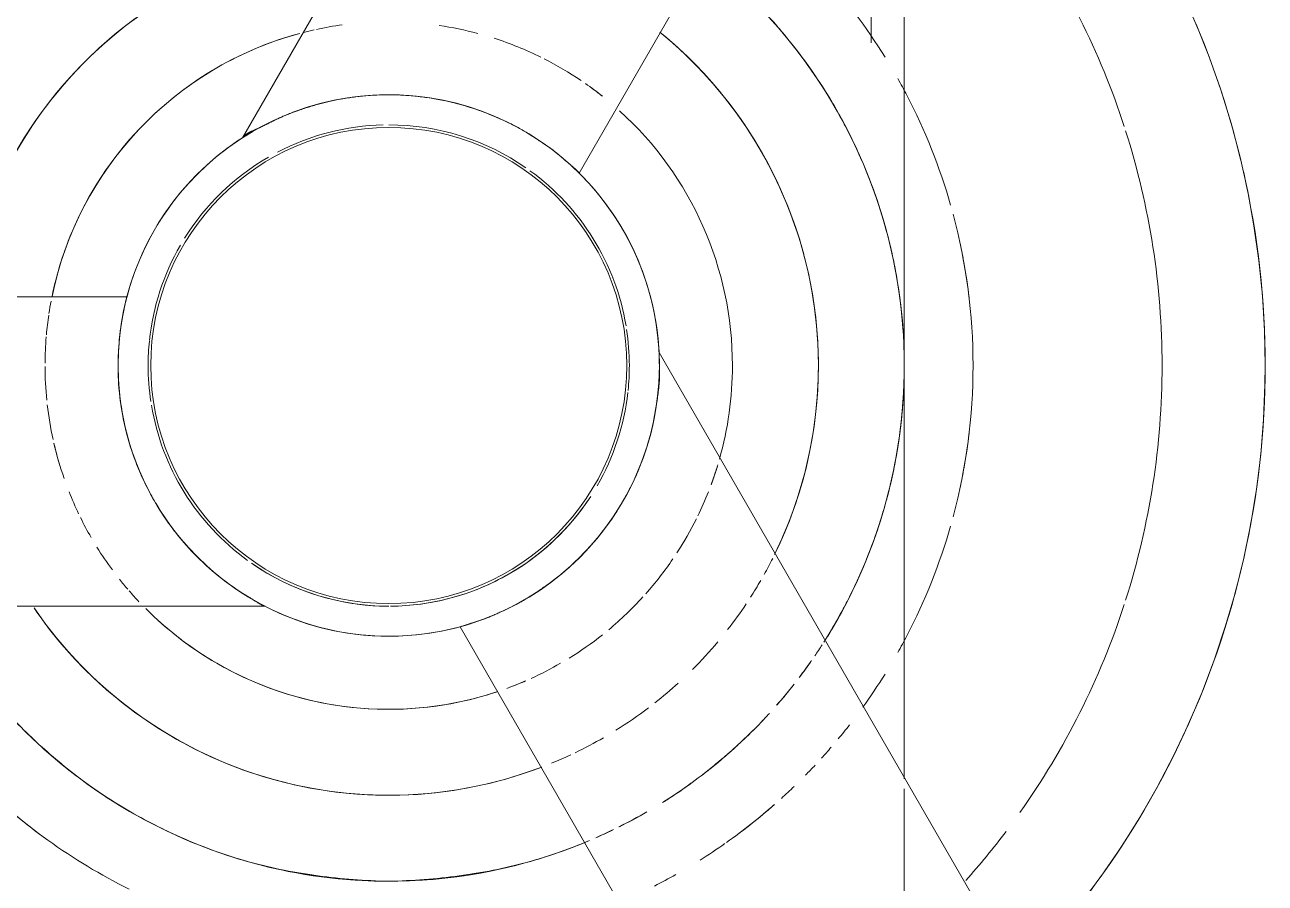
# Model space of a CAD drawing. Header units: metres. Extents: x -0.9 to 62, y -37.3 to 60.
# Drawn here: x 25.22985 to 25.26593, y 0.48494 to 0.50991 of the extents above; entities that cross this region are included whole.
import ezdxf

# ---------------------------------------------------------------- set-up
doc = ezdxf.new("R2010")
doc.units = ezdxf.units.M
doc.layers.add('P-PIPE', color=7, linetype='Continuous', lineweight=5)
doc.layers.add('P-SANR-FIXT', color=7, linetype='Continuous', lineweight=5)

# ---------------------------------------------------------------- blocks, each defined once
blk = doc.blocks.new('Joelho 90 com Bucha de Latao - Agua Fria_Soldavel - MEP - Tigre - Standard-V12-DD')
at = {"layer": 'P-PIPE', "color": 254, "true_color": 0xdfdfdf}
blk.add_line((43.59749167516961, 0.5093893625208457), (43.59749167516961, 0.5142999999999974), dxfattribs=at)
for centre, radius, start, end in [((43.58345167516961, 0.5000000000000007), 0.0125000000000038, 94.1251638704331, 170.7271120676197), ((43.58345167516961, 0.500000000000012), 0.0169999999999998, 31.85947669171243, 42.20760599230702), ((43.58345167516961, 0.5000000000000007), 0.01249999999999966, 333.915076950506, 50.87077809414678), ((43.58345167516961, 0.500000000000012), 0.01699999999999722, 27.5484281773855, 29.40568767861487), ((43.58345167516961, 0.5000000000000007), 0.01249999999999574, 214.345584412255, 269.9999999999991), ((43.58345167516961, 0.500000000000012), 0.01700000000000668, 330.5943123213703, 332.4515718225821), ((43.58345167516961, 0.500000000000012), 0.0169999999999986, 324.2267463411248, 328.14052330824), ((43.58345167516961, 0.5000000000000007), 0.01249999999999941, 269.9999999999996, 290.8707780943554), ((43.58345167516961, 0.500000000000012), 0.01699999999999841, 225.000000000008, 243.6179463180677), ((43.58345167516961, 0.500000000000012), 0.01699999999999671, 227.9732319404442, 233.3527337384411)]:
    blk.add_arc(centre, radius, start, end, dxfattribs=at)
at = {"layer": 'P-PIPE', "color": 7, "true_color": 0xf3f3f3}
for centre, radius, start, end in [((43.58345167516961, 0.5000000000000007), 0.01250000000000095, 105.000000000063, 170.7271120676212), ((43.58345167516961, 0.5000000000000007), 0.01249999999999911, 15.00000000003647, 50.87077809414497), ((43.58345167516961, 0.5000000000000007), 0.01250000000000508, 333.915076950499, 344.9999999999712), ((43.58345167516961, 0.5000000000000007), 0.01250000000000118, 330.9145501897742, 333.3383266434557), ((43.58345167516961, 0.5000000000000007), 0.01250000000000652, 327.37499999997, 329.9999999999612), ((43.58345167516961, 0.5000000000000007), 0.012500000000002, 322.0777517246339, 326.3224632539951), ((43.58345167516961, 0.5000000000000007), 0.01250000000000377, 214.3455844122735, 224.9999999999294), ((43.58345167516961, 0.5000000000000007), 0.01250000000000127, 314.9999999999926, 319.9787924786084), ((43.58345167516961, 0.5000000000000007), 0.01249999999999809, 224.9999999999994, 269.9999999999996), ((43.58345167516961, 0.5000000000000007), 0.01249999999999805, 308.2888236493862, 312.3749999999821), ((43.58345167516961, 0.5000000000000007), 0.01249999999999665, 301.9256212864553, 307.2075802552649), ((43.58345167516961, 0.500000000000012), 0.01699999999999838, 320.2856042442835, 322.0505662046048), ((43.58345167516961, 0.5000000000000007), 0.01249999999999586, 295.730822213567, 299.9999999999362), ((43.58345167516961, 0.5000000000000007), 0.01250000000000033, 292.2638465519118, 295.0651753645627), ((43.58345167516961, 0.500000000000012), 0.01700000000000707, 317.7923940076849, 319.2198816372596), ((43.58345167516961, 0.500000000000012), 0.01699999999999893, 315.5064168480659, 316.874110104969), ((43.58345167516961, 0.500000000000012), 0.01700000000000633, 312.2171575814325, 313.9444806830045), ((43.58345167516961, 0.500000000000012), 0.01700000000000298, 305.3039061440208, 311.2955159639539), ((43.58345167516961, 0.500000000000012), 0.01699999999999375, 310.0000000000002, 311.3180839160797), ((43.58345167516961, 0.500000000000012), 0.01699999999999278, 306.6597868291903, 309.6391696928297), ((43.58345167516961, 0.500000000000012), 0.01700000000000246, 302.19241134211, 305.1146474354032), ((43.58345167516961, 0.500000000000012), 0.01699999999999808, 297.0634203678813, 299.4357957069363)]:
    blk.add_arc(centre, radius, start, end, dxfattribs=at)
at = {"layer": 'P-PIPE', "color": 253, "true_color": 0xa6a6a6}
for radius, start, end in [(0.01700000000000381, 15.93777602938528, 27.54842817739462), (0.01699999999999971, 344.9999999999994, 14.99999999999911), (0.01699999999999908, 10.05259118266828, 12.02503591958762), (0.01699999999999733, 6.646740794407709, 10.00000000000003), (0.01700000000000167, 349.9999999999966, 353.3548212500475), (0.01700000000000168, 347.9801637232663, 349.963898731834), (0.0170000000000005, 332.4515718225906, 344.0622239705418)]:
    blk.add_arc((43.58345167516961, 0.500000000000012), radius, start, end, dxfattribs=at)
at = {"layer": 'P-PIPE', "color": 7, "true_color": 0xfafafa}
for radius, start, end in [(0.01250000000000106, 330.9145501897738, 333.3383266434715), (0.01250000000000183, 327.3749999999784, 329.9999999999699), (0.01250000000000205, 322.0777517246315, 326.3224632539937), (0.01249999999999809, 314.9999999999998, 319.978792478592), (0.01250000000000361, 308.2888236493738, 312.3749999999691), (0.01250000000000033, 301.9256212864477, 307.2075802552567)]:
    blk.add_arc((43.58345167516961, 0.5000000000000007), radius, start, end, dxfattribs=at)
blk = doc.blocks.new('UT_Ducha higiênica - UT_Ducha higiênica-3698909-DD')
at = {"layer": 'P-SANR-FIXT'}
for p, q in [((43.59263949734283, 0.5299137748155056), (43.57919289869939, 0.5066235827755937)), ((43.58899190880524, 0.5055959661428728), (43.60043372597693, 0.5254137748155769)), ((43.59845167516961, 0.4999999999999957), (43.59845167516961, 0.5219807621140415)), ((43.57583530951347, 0.5019999999999974), (43.55295167516959, 0.5019999999999974)), ((43.60476385299644, 0.4770862251849087), (43.59131725435256, 0.5003764172242402)), ((43.59845167516961, 0.4879737454057292), (43.59845167516961, 0.4999999999999957)), ((43.55295167516959, 0.4929999999999973), (43.57984487245688, 0.4929999999999973)), ((43.58552780719025, 0.4924040338572263), (43.59696962436247, 0.472586225184782))]:
    blk.add_line(p, q, dxfattribs=at)
at = {"layer": 'P-SANR-FIXT', "color": 253, "true_color": 0xa6a6a6}
blk.add_line((43.59845167516961, 0.4749999999999862), (43.59845167516961, 0.4876874167314103), dxfattribs=at)
at = {"layer": 'P-SANR-FIXT', "flags": 128}
for points in [[(43.60895167516959, 0.4999999999999957), (43.60893127788945, 0.5010197280217544), (43.60887011868031, 0.5020378246962085), (43.60876829538387, 0.5030526612858609), (43.60862597089567, 0.5040626142686574), (43.60844337290454, 0.505066067935267), (43.60822079352832, 0.5060614169738838), (43.60795858884651, 0.5070470690383765), (43.6076571783307, 0.5080214472957024), (43.60731704417338, 0.5089829929485055), (43.60693873051667, 0.5099301677288596)], [(43.60176399674747, 0.4822605083667749), (43.60225521491589, 0.4827756888959507), (43.60292896282257, 0.4835414075424789), (43.60357155122395, 0.4843334564259589), (43.60418195211565, 0.4851505684371394), (43.60475918898645, 0.4859914363711117), (43.6053023383805, 0.4868547150185565), (43.60581053137465, 0.4877390233177927), (43.6062829549685, 0.4886429465641843), (43.60671885338509, 0.4895650386733658), (43.60711752927993, 0.4905038244946618), (43.60747834485664, 0.4914578021710242), (43.60780072288728, 0.4924254455416755), (43.60808414763574, 0.4934052065836411), (43.60832816568291, 0.4943955178882588), (43.60853238665197, 0.4953947951686949), (43.6086964838329, 0.496401439794471), (43.60882019470525, 0.4974138413489236), (43.60890332135802, 0.4984303802055343), (43.60894573080627, 0.49944943011898), (43.60895167516959, 0.4999999999999957)]]:
    blk.add_lwpolyline(points, dxfattribs=at)
at = {"layer": 'P-SANR-FIXT', "color": 253, "true_color": 0xa6a6a6}
for centre, radius, start, end in [((43.58345167516961, 0.5), 0.02549999999998505, 13.59930785716648, 45.00000000000599), ((43.58345167516961, 0.5), 0.02249999999998624, 17.99999999999768, 35.31075224891016), ((43.58345167516961, 0.5), 0.02249999999998624, 17.99999999999768, 35.31075224891016), ((43.5834516751696, 0.5), 0.01250000000000142, 94.12516387040105, 170.7271120676163), ((43.5834516751696, 0.5), 0.01499999999999649, 31.69476383252665, 42.03438205565056), ((43.58345167516961, 0.5000000000000007), 0.01000000000000169, 105.0000000001437, 168.4088900845232), ((43.5834516751696, 0.5), 0.01250000000000007, 359.9999999999995, 50.87077809407854), ((43.58345167516968, 0.5), 0.007874580992599078, 4.460727940752582e-13, 180), ((43.58345167516968, 0.5), 0.007874580992599078, 4.460727940752582e-13, 180), ((43.58345167516961, 0.5000000000000007), 0.009999999999997986, 359.9999999999984, 47.79656684844738), ((43.58345167516968, 0.5), 0.006924652297968239, 6.532064177055697e-13, 180.0000000000002), ((43.5834516751696, 0.5), 0.01500000000000298, 17.50828776307751, 27.2610727622443), ((43.58345167516961, 0.5), 0.02249999999997943, 8.481479150572149e-13, 17.65732309081107), ((43.58345167516961, 0.5), 0.02249999999997943, 8.481479150572149e-13, 17.65732309081107), ((43.58345167516961, 0.5), 0.02549999999998474, 7.483658074035477e-13, 12.71230531453759), ((43.5834516751696, 0.5), 0.01500000000000217, 8.481479150574324e-13, 13.42124724481795), ((43.58345167516968, 0.5), 0.007874580992591973, 180, 0), ((43.58345167516968, 0.5), 0.007874580992591973, 180, 0), ((43.58345167516968, 0.5), 0.006924652297968237, 180.0000000000001, 0), ((43.58345167516961, 0.5000000000000007), 0.01000000000000843, 344.1792732908846, 359.9999999999955), ((43.5834516751696, 0.5), 0.01250000000000521, 333.9150769505692, 359.9999999999994), ((43.5834516751696, 0.5), 0.01499999999999346, 346.5787527551863, 0), ((43.58345167516961, 0.5), 0.02249999999998665, 342.3426769091838, 8.22968523828685e-14), ((43.58345167516961, 0.5), 0.02249999999998665, 342.3426769091838, 8.22968523828685e-14), ((43.58345167516961, 0.5), 0.02549999999998676, 347.2876946908339, 359.9999999999997), ((43.5834516751696, 0.5), 0.01499999999999862, 332.7389272377025, 342.4917122370402), ((43.58345167516961, 0.5), 0.02549999999998761, 320.5582083470962, 346.6353901010933), ((43.58345167516961, 0.5), 0.02249999999999001, 324.6892477510857, 341.9999999999999), ((43.58345167516961, 0.5), 0.02249999999999001, 324.6892477510857, 341.9999999999999), ((43.5834516751696, 0.5), 0.01250000000000563, 214.3455844122511, 290.8707780944153), ((43.58345167516961, 0.5000000000000007), 0.0100000000000035, 225.0000000000148, 288.491302849695), ((43.5834516751696, 0.5), 0.01499999999999531, 325.7210399317023, 327.2182693517536), ((43.5834516751696, 0.5), 0.01500000000000271, 322.8068220142616, 325.0951171072739), ((43.5834516751696, 0.5), 0.0150000000000037, 318.8013847790023, 321.8504674212857), ((43.5834516751696, 0.5), 0.01499999999999546, 316.124620890416, 317.5877891786557), ((43.5834516751696, 0.5), 0.01500000000000229, 307.282698875478, 314.9999999999908), ((43.5834516751696, 0.5), 0.01500000000000206, 302.0936002104494, 305.8898077391226), ((43.5834516751696, 0.5), 0.01500000000000181, 296.5698654959733, 299.6542506593306), ((43.5834516751696, 0.5), 0.01499999999999774, 293.6973930930544, 295.7108855186474), ((43.58345167516961, 0.5), 0.02249999999998257, 318.2595877374976, 322.966054438399), ((43.58345167516961, 0.5), 0.02249999999998257, 318.2595877374976, 322.966054438399)]:
    blk.add_arc(centre, radius, start, end, dxfattribs=at)
at = {"layer": 'P-SANR-FIXT'}
for centre, radius, start, end in [((43.5834516751696, 0.5), 0.01500000000000517, 87.92686781552744, 172.2725933896742), ((43.5834516751696, 0.5), 0.01499999999999346, 359.9999999999994, 52.45709492382531), ((43.58345167516968, 0.5), 0.007874580992599078, 4.460727940752582e-13, 180), ((43.58345167516968, 0.5), 0.007874580992591973, 180, 0), ((43.5834516751696, 0.5), 0.01499999999999591, 327.571311403651, 359.9999999999992), ((43.5834516751696, 0.5), 0.01499999999999936, 207.9268678150185, 292.4570949242028)]:
    blk.add_arc(centre, radius, start, end, dxfattribs=at)
at = {"layer": 'P-SANR-FIXT', "color": 254, "true_color": 0xdfdfdf}
for centre, radius, start, end in [((43.5834516751696, 0.5), 0.0125000000000038, 120.0000000000043, 170.7271120676147), ((43.58345167516961, 0.5000000000000007), 0.01000000000000199, 105.0000000001433, 119.9999999999726), ((43.58345167516961, 0.5000000000000007), 0.01000000000000117, 102.5488362471085, 104.3393358432665), ((43.58345167516961, 0.5000000000000007), 0.009999999999997768, 97.76802340825117, 102.1477611789309), ((43.58345167516961, 0.5000000000000007), 0.00999999999999752, 75.00000000010662, 81.56250000013554), ((43.5834516751696, 0.5), 0.01249999999999312, 5.08888749033768e-13, 50.87077809408222), ((43.58345167516961, 0.5000000000000007), 0.01000000000000348, 63.71449676144617, 72.14471713419707), ((43.58345167516961, 0.5000000000000007), 0.0100000000000026, 55.97797647299259, 63.14075880307472), ((43.58345167516961, 0.5000000000000007), 0.009999999999997851, 51.56250000011553, 55.10766666333609), ((43.58345167516968, 0.5), 0.007874580992599432, 90.77865401015663, 118.662831120995), ((43.58345167516968, 0.5), 0.007874580992594808, 60.77550495154678, 89.54407680501487), ((43.5834516751696, 0.5), 0.01499999999999268, 27.26107276222826, 31.69476383252013), ((43.58345167516961, 0.5000000000000007), 0.01000000000000576, 6.361109362931956e-13, 47.79656684843504), ((43.58345167516961, 0.5000000000000007), 0.009999999999997575, 135.0000000001061, 155.9466991410724), ((43.58345167516968, 0.5), 0.007874580992599078, 120.1427071985172, 180), ((43.58345167516958, 0.5000000000000092), 0.007000000000003156, 91.34515711346289, 117.5483316309039), ((43.58345167516958, 0.5000000000000092), 0.007000000000003156, 91.34515711346289, 117.5483316309039), ((43.58345167516958, 0.5000000000000092), 0.007000000000002888, 55.23102716007214, 89.99999999921623), ((43.58345167516958, 0.5000000000000092), 0.007000000000002888, 55.23102716007214, 89.99999999921623), ((43.58345167516968, 0.5), 0.007874580992589171, 8.078029001042428e-13, 59.13979484963841), ((43.58345167516958, 0.5000000000000092), 0.006999999999999286, 119.9999999999699, 148.0790607867401), ((43.58345167516958, 0.5000000000000092), 0.006999999999999286, 119.9999999999699, 148.0790607867401), ((43.58345167516958, 0.5000000000000092), 0.007000000000008364, 9.496322211350597, 54.05693338710554), ((43.58345167516958, 0.5000000000000092), 0.007000000000008364, 9.496322211350547, 54.05693338708299), ((43.5834516751696, 0.5), 0.01500000000000253, 13.42124724481826, 17.50828776307701), ((43.58345167516961, 0.5000000000000007), 0.01000000000000021, 156.5625000000825, 168.4088900845237), ((43.58345167516958, 0.5000000000000092), 0.007000000000001384, 149.9999999999745, 174.0569333766801), ((43.58345167516958, 0.5000000000000092), 0.007000000000001384, 149.9999999999745, 174.0569333766801), ((43.58345167516961, 0.5000000000000007), 0.01000000000000181, 169.2025657087095, 171.2912575496426), ((43.58345167516961, 0.5000000000000007), 0.01000000000000337, 171.5625000000511, 174.8659054470352), ((43.58345167516958, 0.5000000000000092), 0.007000000000005151, 9.087299089905209e-13, 8.637522792244663), ((43.58345167516958, 0.5000000000000092), 0.007000000000005151, 9.087299089905209e-13, 8.637522792244663), ((43.58345167516961, 0.5000000000000007), 0.01000000000000361, 175.2416114417454, 179.6301761423099), ((43.58345167516958, 0.5000000000000092), 0.006999999999997897, 174.1606086336827, 180), ((43.58345167516958, 0.5000000000000092), 0.006999999999997897, 174.1606086336827, 180), ((43.58345167516961, 0.5000000000000007), 0.01000000000000089, 180.1359100770798, 185.7860035821186), ((43.58345167516968, 0.5), 0.007874580992604484, 180, 209.3829096236784), ((43.58345167516958, 0.5000000000000092), 0.00699999999999834, 180, 188.6375226234775), ((43.58345167516958, 0.5000000000000092), 0.00699999999999834, 180, 188.6375226234775), ((43.58345167516968, 0.5), 0.007874580992591973, 330.8424480191708, 0), ((43.58345167516958, 0.5000000000000092), 0.006999999999997897, 354.056933391498, 0), ((43.58345167516958, 0.5000000000000092), 0.006999999999997897, 354.056933391498, 0), ((43.58345167516961, 0.5000000000000007), 0.00999999999999801, 344.1792732909034, 0), ((43.5834516751696, 0.5), 0.01250000000000284, 333.9150769505735, 2.2045219635894e-13), ((43.58345167516958, 0.5000000000000092), 0.007000000000003524, 330.0000000003225, 353.578391107141), ((43.58345167516958, 0.5000000000000092), 0.007000000000003524, 330.0000000003225, 353.578391107141), ((43.58345167516961, 0.5000000000000007), 0.009999999999994772, 186.5625000000112, 192.4117640572773), ((43.58345167516958, 0.5000000000000092), 0.00699999999999155, 189.4963222095354, 234.0569333807506), ((43.58345167516958, 0.5000000000000092), 0.00699999999999155, 189.4963222095354, 234.0569333807506), ((43.58345167516961, 0.5000000000000007), 0.009999999999999365, 193.0474852816858, 199.2041764538439), ((43.58345167516961, 0.5000000000000007), 0.01000000000000553, 339.7032784501903, 343.2031597390599), ((43.58345167516961, 0.5000000000000007), 0.01000000000000126, 201.5624999999658, 205.5546525334851), ((43.58345167516961, 0.5000000000000007), 0.01000000000000172, 334.0484734996328, 338.4375000000209), ((43.5834516751696, 0.5), 0.01500000000000217, 342.4917122370363, 346.5787527551788), ((43.58345167516968, 0.5), 0.007874580992600841, 210.5673776765763, 239.9999999999827), ((43.58345167516958, 0.5000000000000092), 0.006999999999995976, 270.4434335828864, 327.0725126790879), ((43.58345167516958, 0.5000000000000092), 0.006999999999995976, 300.0000000006886, 327.0725126790879), ((43.58345167516968, 0.5), 0.007874580992600147, 300.9677966993783, 328.9686529741326), ((43.58345167516961, 0.5000000000000007), 0.01000000000000125, 206.2254013819058, 209.9999999998862), ((43.58345167516961, 0.5000000000000007), 0.01000000000000089, 326.9923021432029, 333.518107189547), ((43.58345167516961, 0.5000000000000007), 0.009999999999997141, 211.9131426798687, 216.4815836154742), ((43.58345167516958, 0.5000000000000092), 0.006999999999997897, 235.2310273687465, 269.9999999999996), ((43.58345167516958, 0.5000000000000092), 0.006999999999993301, 235.2310273687291, 240.0000000000086), ((43.58345167516961, 0.5000000000000007), 0.01000000000000684, 318.3915301692139, 325.7600498609693), ((43.5834516751696, 0.5), 0.01249999999999761, 330.9145501898331, 333.338326643544), ((43.58345167516961, 0.5000000000000007), 0.009999999999998998, 218.4374999998308, 220.584524228736), ((43.58345167516958, 0.5000000000000092), 0.006999999999997897, 240.0000000007528, 269.9999999999996), ((43.58345167516958, 0.5000000000000092), 0.006999999999996853, 285.0000000000751, 300.0000000000286), ((43.5834516751696, 0.5), 0.012499999999998, 327.3750000000047, 329.999999999989), ((43.58345167516961, 0.5000000000000007), 0.00999999999999898, 220.9621276741079, 223.3944148815552), ((43.58345167516968, 0.5), 0.007874580992593735, 240.4019693268929, 299.9999999999494), ((43.58345167516958, 0.5000000000000092), 0.007000000000000348, 270.4434335828861, 285.0000000000679), ((43.58345167516961, 0.5000000000000007), 0.01000000000000163, 309.7980108102356, 317.7036152264651), ((43.5834516751696, 0.5), 0.01249999999999892, 322.0777517247024, 326.3224632540701), ((43.5834516751696, 0.5), 0.01499999999999361, 328.3052361674748, 332.7389272377102), ((43.5834516751696, 0.5), 0.01249999999999784, 214.3455844122715, 290.8707780944272), ((43.58345167516961, 0.5000000000000007), 0.009999999999996305, 301.6736529005121, 308.4374999999781), ((43.5834516751696, 0.5), 0.01249999999999809, 314.9999999999998, 319.9787924786795), ((43.5834516751696, 0.5), 0.01499999999999634, 325.7210399317007, 327.2182693517519), ((43.58345167516961, 0.5000000000000007), 0.00999999999999752, 240.0000000000159, 284.9999999998946), ((43.58345167516961, 0.5000000000000007), 0.01000000000000051, 294.4722572899335, 299.9999999998719), ((43.5834516751696, 0.5), 0.01499999999999118, 322.8068220142831, 325.0951171072948), ((43.58345167516961, 0.5000000000000007), 0.0100000000000047, 290.1135267403657, 293.4374999998615), ((43.58345167516961, 0.5000000000000007), 0.01000000000000413, 285.0000000000122, 288.4913028496941), ((43.5834516751696, 0.5), 0.01249999999999686, 308.288823649438, 312.3750000000013), ((43.5834516751696, 0.5), 0.01499999999999357, 318.8013847790218, 321.8504674213046), ((43.5834516751696, 0.5), 0.01250000000000785, 301.9256212865046, 307.2075802553187), ((43.5834516751696, 0.5), 0.01499999999999717, 226.3789540936277, 239.9348695129901), ((43.5834516751696, 0.5), 0.01249999999999713, 295.730822213578, 300.0000000000083), ((43.5834516751696, 0.5), 0.012499999999996, 292.2638465519902, 295.0651753646419), ((43.5834516751696, 0.5), 0.01500000000000496, 240.000000000007, 254.4979362410608), ((43.5834516751696, 0.5), 0.01500000000000131, 285.5020637590816, 292.4570949242003), ((43.5834516751696, 0.5), 0.0150000000000002, 255.0000000000208, 285.0000000000048)]:
    blk.add_arc(centre, radius, start, end, dxfattribs=at)
at = {"layer": 'P-SANR-FIXT', "color": 7, "true_color": 0xf3f3f3}
for centre, radius, start, end in [((43.58345167516961, 0.5000000000000007), 0.01000000000000019, 102.5488362471097, 104.3393358432678), ((43.58345167516961, 0.5000000000000007), 0.009999999999996036, 97.76802340825245, 102.1477611789329), ((43.58345167516961, 0.5000000000000007), 0.01000000000000128, 75.00000000011214, 81.56250000013874), ((43.58345167516961, 0.5000000000000007), 0.009999999999999738, 63.71449676143816, 72.14471713419098), ((43.58345167516961, 0.5000000000000007), 0.01000000000000188, 55.97797647298984, 63.14075880307354), ((43.58345167516961, 0.5000000000000007), 0.0100000000000035, 120.000000000105, 134.9999999999856), ((43.58345167516961, 0.5000000000000007), 0.01000000000000367, 51.56250000012955, 54.05330085893691), ((43.58345167516961, 0.5000000000000007), 0.009999999999995915, 169.2025657087069, 171.2912575496477), ((43.58345167516961, 0.5000000000000007), 0.009999999999994649, 171.5625000000527, 174.8659054470409), ((43.58345167516961, 0.5000000000000007), 0.009999999999998954, 175.2416114417489, 179.6301761423139), ((43.58345167516961, 0.5000000000000007), 0.009999999999999787, 180.1359100770823, 185.7860035821182), ((43.58345167516961, 0.5000000000000007), 0.009999999999997773, 186.5625000000068, 192.4117640572793), ((43.58345167516961, 0.5000000000000007), 0.009999999999989663, 193.0474852816711, 197.6813809569542), ((43.58345167516961, 0.5000000000000007), 0.01000000000000057, 339.7032784502023, 343.0588571617127), ((43.58345167516961, 0.5000000000000007), 0.009999999999995119, 201.5624999999516, 205.5546525334638), ((43.58345167516961, 0.5000000000000007), 0.009999999999998645, 334.0484734996598, 338.4375000000293), ((43.58345167516961, 0.5000000000000007), 0.01000000000000104, 206.2254013819031, 209.9999999998884), ((43.58345167516961, 0.5000000000000007), 0.01000000000000578, 326.9923021431919, 333.5181071895383), ((43.58345167516961, 0.5000000000000007), 0.009999999999991446, 211.9131426798523, 216.4815836154572), ((43.58345167516961, 0.5000000000000007), 0.009999999999999913, 318.3915301692348, 325.7600498609892), ((43.5834516751696, 0.5), 0.01250000000000115, 330.9145501898261, 333.3383266435375), ((43.58345167516961, 0.5000000000000007), 0.00999999999999842, 218.4374999998277, 220.5845242287331), ((43.5834516751696, 0.5), 0.01249999999999681, 327.3750000000072, 329.9999999999914), ((43.58345167516961, 0.5000000000000007), 0.00999999999999453, 220.9621276740941, 223.3944148815415), ((43.58345167516961, 0.5000000000000007), 0.0100000000000063, 309.798010810223, 317.7036152264528), ((43.5834516751696, 0.5), 0.01250000000000004, 322.0777517247001, 326.3224632540679), ((43.58345167516961, 0.5000000000000007), 0.009999999999997743, 224.9999999999973, 239.9999999998372), ((43.58345167516961, 0.5000000000000007), 0.01000000000000668, 301.6736529004861, 308.4374999999497), ((43.5834516751696, 0.5), 0.01249999999999757, 315.0000000000009, 319.9787924786808), ((43.58345167516961, 0.5000000000000007), 0.01000000000000104, 294.4722572899325, 299.9999999998711), ((43.58345167516961, 0.5000000000000007), 0.01000000000000104, 290.9466991410539, 293.4374999998694), ((43.5834516751696, 0.5), 0.01250000000000284, 308.2888236494248, 312.3750000000118), ((43.5834516751696, 0.5), 0.01250000000000524, 301.9256212865101, 307.2075802553247), ((43.5834516751696, 0.5), 0.01500000000000186, 316.1246208904039, 317.5877891786435), ((43.5834516751696, 0.5), 0.01249999999999681, 295.7308222135786, 300.0000000000091), ((43.5834516751696, 0.5), 0.01249999999999992, 292.2638465519839, 295.0651753646349), ((43.5834516751696, 0.5), 0.01500000000000588, 307.2826988754714, 312.6073881704247), ((43.5834516751696, 0.5), 0.01500000000000298, 302.0936002104479, 305.8898077391211), ((43.5834516751696, 0.5), 0.01500000000000347, 296.5698654959707, 299.6542506593278), ((43.5834516751696, 0.5), 0.01500000000000248, 293.6973930930478, 295.7108855186403)]:
    blk.add_arc(centre, radius, start, end, dxfattribs=at)
at = {"layer": 'P-SANR-FIXT'}
for points, knots in [([(43.5706786125515, 0.5078674986423201), (43.57079079409763, 0.508049147013468), (43.57104956928418, 0.5084470354596381), (43.57148525882585, 0.5090528205950813), (43.57198773510394, 0.5096867429519696), (43.57253260736021, 0.5103021607887906), (43.5731231428796, 0.5108881846237106), (43.57375880629462, 0.511453311295427), (43.57443732276258, 0.5120015776738926), (43.57516089833231, 0.5125187978828973), (43.57567379165672, 0.5128321203303379), (43.57593818620408, 0.5129825838554961)], [0.3991531940369078, 0.3991531940369078, 0.3991531940369078, 0.3991531940369078, 0.4285714285714285, 0.4642857142857143, 0.5, 0.5357142857142857, 0.5714285714285714, 0.6071428571428571, 0.6428571428571428, 0.6785714285714286, 0.7142857142857143, 0.7142857142857143, 0.7142857142857143, 0.7142857142857143]), ([(43.59261555650364, 0.5118754349913155), (43.592793902026, 0.511736208754266), (43.59319235518181, 0.5114108114371112), (43.59378019810812, 0.5108881588117454), (43.59437077787926, 0.5103022571202557), (43.59509705402125, 0.5094810922105009), (43.59571176059548, 0.5086648640428983), (43.59611252033815, 0.508049047913037), (43.59622472458597, 0.5078674622030052)], [0.3652012868133051, 0.3652012868133051, 0.3652012868133051, 0.3652012868133051, 0.3928571428571428, 0.4285714285714285, 0.4642857142857143, 0.5, 0.5714285714285714, 0.6008468059614185, 0.6008468059614185, 0.6008468059614185, 0.6008468059614185]), ([(43.5791928986994, 0.5066235827755982), (43.57921620557725, 0.5066639514722026), (43.5793002787581, 0.5067285099901238), (43.57947257747543, 0.506817254419959), (43.57959063843371, 0.5068731342132731), (43.57968820231266, 0.5069169555087566), (43.57979582481975, 0.5069666922805975), (43.57995270456853, 0.5070433924381947), (43.5801695820689, 0.5071516346404247), (43.58040668186302, 0.5072628887338383), (43.58060500004626, 0.5073452621781941), (43.58075702510077, 0.5074000388503342), (43.58091296430462, 0.5074510966662704), (43.5811272948706, 0.5075206270938114), (43.5814055923602, 0.5076046741379087), (43.58169629208421, 0.5076795453539624), (43.58193572331272, 0.5077301662768192), (43.58211857899678, 0.5077617416576645), (43.58230499212662, 0.5077889984634348), (43.5825582772563, 0.5078228152326054), (43.58288264368668, 0.50785653716467), (43.58328204827446, 0.5078788701323058), (43.58368795350017, 0.5078749142934642), (43.58410157780202, 0.5078474527805706), (43.58466206231169, 0.507787504437499), (43.58535883830946, 0.5076582125765706), (43.58602541677638, 0.5074460882087947), (43.58653000533517, 0.5072464759538948), (43.58688803179551, 0.5070893043310547), (43.5872204717317, 0.5069200845474345), (43.58752573643701, 0.5067391118069192), (43.58775792230008, 0.5065888830361559), (43.58793043119809, 0.5064730712588694), (43.58805375166586, 0.506390398962396), (43.58816948240451, 0.5063097734654223), (43.58831188162023, 0.5062021071515731), (43.58846956385698, 0.5060720185901014), (43.58862863696763, 0.5059305858484927), (43.58876181964532, 0.5058142938870457), (43.58886831739473, 0.5057251272012268), (43.58896804208089, 0.5056346924585065), (43.58899542187167, 0.5056020509524161), (43.58899190880525, 0.5055959661428773)], [0, 0, 0, 0, 0.05555555555555555, 0.08333333333333333, 0.09722222222222221, 0.1111111111111111, 0.125, 0.1388888888888889, 0.1666666666666667, 0.1944444444444444, 0.2083333333333333, 0.2222222222222222, 0.2361111111111111, 0.25, 0.2777777777777778, 0.3055555555555556, 0.3194444444444444, 0.3333333333333333, 0.3472222222222222, 0.361111111111111, 0.3888888888888888, 0.4166666666666666, 0.4444444444444444, 0.4722222222222222, 0.5, 0.5555555555555556, 0.6111111111111112, 0.6388888888888888, 0.6666666666666666, 0.6944444444444444, 0.7222222222222222, 0.75, 0.7638888888888888, 0.7777777777777778, 0.7916666666666667, 0.8055555555555556, 0.8333333333333333, 0.861111111111111, 0.8888888888888888, 0.9166666666666666, 0.9444444444444444, 1, 1, 1, 1]), ([(43.59679137766017, 0.5068598899816682), (43.59698665274797, 0.506479137235389), (43.59734653749001, 0.5056991499168833), (43.59763398980374, 0.5049035338761763), (43.59776156024611, 0.5044974835178823)], [0.6543483204607119, 0.6543483204607119, 0.6543483204607119, 0.6543483204607119, 0.7142857142857143, 0.7759082570562466, 0.7759082570562466, 0.7759082570562466, 0.7759082570562466]), ([(43.59804241597758, 0.5034796484434042), (43.59808997593401, 0.5032802331383784), (43.59833980657318, 0.5021287754231287), (43.59845167516961, 0.5009692221810378), (43.59845167516961, 0.4999999999999999)], [0.8271486875723298, 0.8271486875723298, 0.8271486875723298, 0.8271486875723298, 0.8571428571428571, 1, 1, 1, 1]), ([(43.57557709417708, 0.5), (43.57558038226155, 0.5001533981529037), (43.57559129931463, 0.5004473710641563), (43.57561406904126, 0.500777425325057), (43.57564087070883, 0.501016019920335), (43.57566552574838, 0.5011816090876627), (43.57569152968516, 0.5013333583706098), (43.57571536034813, 0.5014708042318814), (43.57573823042114, 0.5015933814801337), (43.57577030412949, 0.5017363033173834), (43.5758172570774, 0.5019314333450662), (43.57583249709899, 0.5020000000000018), (43.57583530951347, 0.5020000000000018)], [0, 0, 0, 0, 0.125, 0.25, 0.3125, 0.375, 0.4375, 0.5, 0.5625, 0.625, 0.75, 1, 1, 1, 1]), ([(43.57984487245689, 0.4930000000000018), (43.57982578854295, 0.4930000000000018), (43.57977694786517, 0.4930210057822786), (43.57967026471432, 0.4930843153777629), (43.5795717364944, 0.4931479274532062), (43.5794456313505, 0.4932253259400249), (43.57929383638827, 0.4933146622454013), (43.57912856155109, 0.4934154250368425), (43.57896326375255, 0.4935282880690359), (43.5787960891878, 0.4936516634472162), (43.57861872837877, 0.4937834284536297), (43.57843850284038, 0.4939246746516761), (43.57826036615631, 0.4940770649946302), (43.57808311264208, 0.4942397359988164), (43.57790348443124, 0.4944107035655497), (43.57772523649643, 0.4945912428150969), (43.57755150424347, 0.4947826470772285), (43.57738088850658, 0.4949841923847041), (43.57721167500485, 0.4951943763859976), (43.57704689079377, 0.4954141188177311), (43.57688945881858, 0.4956441423857179), (43.57673797712921, 0.4958839053327756), (43.57654146617221, 0.4962147776605745), (43.57631708068931, 0.4966491437327665), (43.57608419131811, 0.4972019080721016), (43.57582541537062, 0.4979627882467036), (43.5756224721514, 0.4989416874267582), (43.5755725818178, 0.4996646796792813), (43.57557709417708, 0.5)], [0, 0, 0, 0, 0.05555555555555555, 0.08333333333333333, 0.1111111111111111, 0.1388888888888889, 0.1666666666666667, 0.1944444444444444, 0.2222222222222222, 0.25, 0.2777777777777778, 0.3055555555555556, 0.3333333333333333, 0.361111111111111, 0.3888888888888888, 0.4166666666666666, 0.4444444444444444, 0.4722222222222222, 0.5, 0.5277777777777778, 0.5555555555555556, 0.5833333333333334, 0.6111111111111112, 0.6666666666666666, 0.7222222222222222, 0.7777777777777778, 0.8888888888888888, 1, 1, 1, 1]), ([(43.59132625616227, 0.5), (43.59133619911616, 0.4998574566598153), (43.59133420089714, 0.4996270368376991), (43.59130333174071, 0.4992890079141117), (43.59126621995653, 0.4990218429160997), (43.59122129092498, 0.4987378784428252), (43.59116957724191, 0.4984388940177341), (43.59111569883513, 0.4981825562461729), (43.59106375903226, 0.4979752627845726), (43.59101904887972, 0.4978196488679311), (43.59097001614855, 0.4976628614965966), (43.59090133916304, 0.4974507814944096), (43.59080687029369, 0.497182223350868), (43.59067725309155, 0.496857287745853), (43.59052603813509, 0.4965347820926134), (43.59035567817822, 0.4962124363063585), (43.59017048980433, 0.4958890037699424), (43.58996736886351, 0.495569957713392), (43.58974475953767, 0.4952607904182764), (43.58950327054534, 0.4949607391653801), (43.58916148619768, 0.4945706290534041), (43.58870617868397, 0.4941158777812572), (43.58821965292973, 0.4937283757059689), (43.58787826251089, 0.4934899610710377), (43.58768654626669, 0.4933632543824469), (43.58749855999781, 0.4932420613010749), (43.58726715194296, 0.4931061072322894), (43.58699686593428, 0.4929675475019423), (43.58678363044776, 0.492867494496731), (43.58662271491163, 0.492794654006818), (43.58650791888951, 0.492742359405941), (43.58639820656871, 0.4926942509065469), (43.58625752607954, 0.4926381699825166), (43.58609455287035, 0.4925800170143856), (43.58592358608652, 0.4925251293663293), (43.58578240615708, 0.4924785311444927), (43.58567249697957, 0.4924399493312126), (43.58556502308364, 0.492406271527697), (43.58553030928646, 0.4923997000994656), (43.58552780719025, 0.4924040338572312)], [0, 0, 0, 0, 0.05555555555555555, 0.08333333333333333, 0.1111111111111111, 0.1388888888888889, 0.1666666666666667, 0.1944444444444444, 0.2083333333333333, 0.2222222222222222, 0.2361111111111111, 0.25, 0.2777777777777778, 0.3055555555555556, 0.3333333333333333, 0.361111111111111, 0.3888888888888888, 0.4166666666666666, 0.4444444444444444, 0.4722222222222222, 0.5, 0.5555555555555556, 0.6111111111111112, 0.6388888888888888, 0.6527777777777777, 0.6666666666666666, 0.6944444444444444, 0.7222222222222222, 0.75, 0.7638888888888888, 0.7777777777777778, 0.7916666666666667, 0.8055555555555556, 0.8333333333333333, 0.861111111111111, 0.8888888888888888, 0.9166666666666666, 0.9444444444444444, 1, 1, 1, 1]), ([(43.59845167516961, 0.4999999999999999), (43.59845167516961, 0.4990307778189622), (43.59833980965052, 0.4978712160827869), (43.59808997464177, 0.4967197704284443), (43.59804241391474, 0.4965203572504532)], [0, 0, 0, 0, 0.1428571428571428, 0.1728513124276165, 0.1728513124276165, 0.1728513124276165, 0.1728513124276165]), ([(43.5977615551818, 0.4955025304605952), (43.59763398433967, 0.4950964812057238), (43.59734653414792, 0.49430085930795), (43.59698666441867, 0.4935208305511513), (43.59679138296138, 0.4931400953859227)], [0.2240917429437533, 0.2240917429437533, 0.2240917429437533, 0.2240917429437533, 0.2857142857142857, 0.345651679539792, 0.345651679539792, 0.345651679539792, 0.345651679539792]), ([(43.57593818620408, 0.4870174161445041), (43.57567379162889, 0.4871678795928431), (43.5751608981524, 0.4874812016205357), (43.57443732343398, 0.4879984241793218), (43.57375880378889, 0.4885466817882834), (43.57312315223109, 0.4891118411882339), (43.57253257245996, 0.4896977428797219), (43.57180629631797, 0.4905189077894745), (43.57119158974373, 0.4913351359570823), (43.57079083000106, 0.4919509520869501), (43.57067862575322, 0.4921325377969899)], [0.2857142857142857, 0.2857142857142857, 0.2857142857142857, 0.2857142857142857, 0.3214285714285714, 0.3571428571428571, 0.3928571428571428, 0.4285714285714285, 0.4642857142857143, 0.5, 0.5714285714285714, 0.6008468059628121, 0.6008468059628121, 0.6008468059628121, 0.6008468059628121])]:
    blk.add_open_spline(points, degree=3, knots=knots, dxfattribs=at)
at = {"layer": 'P-SANR-FIXT', "color": 253, "true_color": 0xa6a6a6}
for points, knots in [([(43.57593818620408, 0.512982583855496), (43.57567379162889, 0.512832120407157), (43.5751608981524, 0.5125187983794645), (43.57443732343398, 0.5120015758206784), (43.57375880378889, 0.5114533182117168), (43.57312315223109, 0.5108881588117663), (43.57253257245996, 0.5103022571202782), (43.57180629631797, 0.5094810922105256), (43.57119158974373, 0.5086648640429161), (43.57079083000104, 0.5080490479130465), (43.57067862575322, 0.507867462203005)], [0.2857142857142857, 0.2857142857142857, 0.2857142857142857, 0.2857142857142857, 0.3214285714285714, 0.3571428571428571, 0.3928571428571428, 0.4285714285714285, 0.4642857142857143, 0.5, 0.5714285714285714, 0.6008468059630921, 0.6008468059630921, 0.6008468059630921, 0.6008468059630921]), ([(43.59622473778769, 0.5078674986423203), (43.59611255624157, 0.5080491470134584), (43.59585378105503, 0.5084470354596196), (43.59541809151337, 0.5090528205950552), (43.59491561523528, 0.5096867429519455), (43.594370742979, 0.5103021607887681), (43.59378020745962, 0.5108881846236897), (43.59319235356789, 0.511410806982378), (43.59279390128801, 0.5117362067172878), (43.5926155561752, 0.5118754340847443)], [0.3991531940385815, 0.3991531940385815, 0.3991531940385815, 0.3991531940385815, 0.4285714285714285, 0.4642857142857143, 0.5, 0.5357142857142857, 0.5714285714285714, 0.6071428571428571, 0.6347987131866948, 0.6347987131866948, 0.6347987131866948, 0.6347987131866948]), ([(43.58899190880525, 0.5055959661428772), (43.58899542187167, 0.5056020509524161), (43.58896804208089, 0.5056346924585065), (43.58886831739473, 0.5057251272012268), (43.58876181964532, 0.5058142938870458), (43.58862863696763, 0.5059305858484928), (43.58846956385698, 0.5060720185901013), (43.58831188162023, 0.506202107151573), (43.58816948240451, 0.506309773465422), (43.58805375166586, 0.5063903989623959), (43.58793043119809, 0.506473071258869), (43.58775792230008, 0.5065888830361566), (43.58752573643701, 0.5067391118069118), (43.5872204717317, 0.5069200845474612), (43.5868880317955, 0.5070893043309548), (43.58653000533521, 0.5072464759542671), (43.58602541677616, 0.5074460882068175), (43.58535883831129, 0.5076582125925019), (43.58466206230645, 0.5077875043916815), (43.58410157781109, 0.5078474528598557), (43.58368795346554, 0.5078749139908659), (43.58328204840389, 0.507878871263414), (43.58288264320362, 0.5078565329428354), (43.58255827867816, 0.5078228276591584), (43.58230498966386, 0.5077889769400064), (43.58208752151926, 0.5077572982910399), (43.58184482157044, 0.5077130749491048), (43.58149078011034, 0.507629499777445), (43.58115263401767, 0.5075293319332943), (43.58083340898524, 0.5074254544350865), (43.58052794967142, 0.5073203918845294), (43.5801646247677, 0.5071506250088986), (43.57986222446893, 0.5069970035234227), (43.5796484153032, 0.5068990252463837), (43.57946340458795, 0.5068145899894995), (43.57928208307101, 0.5067172384511348), (43.57921037885779, 0.5066538592980515), (43.5791928986994, 0.5066235827755982)], [0, 0, 0, 0, 0.05555555555555555, 0.08333333333333333, 0.1111111111111111, 0.1388888888888889, 0.1666666666666667, 0.1944444444444444, 0.2083333333333333, 0.2222222222222222, 0.2361111111111111, 0.25, 0.2777777777777778, 0.3055555555555556, 0.3333333333333333, 0.361111111111111, 0.3888888888888888, 0.4444444444444444, 0.5, 0.5277777777777778, 0.5555555555555556, 0.5833333333333334, 0.6111111111111112, 0.6388888888888888, 0.6527777777777777, 0.6666666666666666, 0.6875, 0.7083333333333333, 0.75, 0.7708333333333333, 0.7916666666666666, 0.8333333333333333, 0.875, 0.890625, 0.9166666666666666, 0.9583333333333333, 1, 1, 1, 1]), ([(43.59622472458597, 0.5078674622030052), (43.59624873838892, 0.507828599472378), (43.59632329385212, 0.5077065716413492), (43.59639571851977, 0.507583589367734), (43.59644407144069, 0.5074995150277841)], [0.6008468059614185, 0.6008468059614185, 0.6008468059614185, 0.6008468059614185, 0.6071428571428571, 0.6205710130504607, 0.6205710130504607, 0.6205710130504607, 0.6205710130504607]), ([(43.59650678449778, 0.5073893399471435), (43.59656493949055, 0.5072861166519094), (43.59666137846289, 0.5071099190197272), (43.59675393958399, 0.5069328877740533), (43.59679137766017, 0.5068598899816682)], [0.6264264772991679, 0.6264264772991679, 0.6264264772991679, 0.6264264772991679, 0.6428571428571428, 0.6543483204607119, 0.6543483204607119, 0.6543483204607119, 0.6543483204607119]), ([(43.5977615551818, 0.5044974695394048), (43.59763398433967, 0.5049035187942761), (43.59734653414792, 0.5056991406920466), (43.59698666441868, 0.5064791694488422), (43.59679138296138, 0.5068599046140676)], [0.2240917429437533, 0.2240917429437533, 0.2240917429437533, 0.2240917429437533, 0.2857142857142857, 0.345651679539288, 0.345651679539288, 0.345651679539288, 0.345651679539288]), ([(43.59845167516961, 0.4999999999999999), (43.59845167516961, 0.5009692221810377), (43.59833980965052, 0.5021287839172135), (43.59808997464177, 0.5032802295715563), (43.59804241391474, 0.5034796427495478)], [0, 0, 0, 0, 0.1428571428571428, 0.17285131242767, 0.17285131242767, 0.17285131242767, 0.17285131242767]), ([(43.57583530951347, 0.5020000000000018), (43.57583249709899, 0.5020000000000018), (43.5758172570774, 0.5019314333450662), (43.57577030412949, 0.5017363033173834), (43.57573823042114, 0.5015933814801337), (43.57571536034813, 0.5014708042318814), (43.57569152968516, 0.5013333583706098), (43.57566552574838, 0.5011816090876628), (43.57564087070883, 0.501016019920335), (43.57561406904126, 0.5007774253250571), (43.57559129931463, 0.5004473710641563), (43.57558038226155, 0.5001533981529037), (43.57557709417708, 0.5)], [0, 0, 0, 0, 0.25, 0.375, 0.4375, 0.5, 0.5625, 0.625, 0.6875, 0.75, 0.875, 1, 1, 1, 1]), ([(43.57557709417708, 0.5), (43.5755725818178, 0.4996646796792814), (43.57562247200595, 0.4989416873827646), (43.57582541577062, 0.4979627883676859), (43.5760841906272, 0.4972019078631322), (43.5763170833257, 0.49664914453015), (43.57654145839941, 0.4962147753096681), (43.57673799059297, 0.4958839094049303), (43.57690202549675, 0.4956241449620156), (43.57708689292713, 0.4953573039787963), (43.57729554020713, 0.4950872466063159), (43.5774734866118, 0.4948741761581228), (43.57761625846284, 0.4947105434168598), (43.57776226248038, 0.4945529904680925), (43.57794818201344, 0.4943661734607848), (43.57813540318472, 0.4941916836924792), (43.57828240093418, 0.4940583748850874), (43.57843098917827, 0.493930953619048), (43.57861906523248, 0.4937825439161491), (43.57880306974364, 0.4936464578936804), (43.57894289409147, 0.4935443169422226), (43.57907911233048, 0.4934471501305591), (43.57925463262072, 0.4933377553012193), (43.57941528045242, 0.4932430949781096), (43.57952561780384, 0.4931768247085125), (43.57961866705223, 0.493117128802866), (43.57975332197734, 0.4930328087768886), (43.57982101756446, 0.4930000000000018), (43.57984487245689, 0.4930000000000018)], [0, 0, 0, 0, 0.1111111111111111, 0.2222222222222222, 0.2777777777777778, 0.3333333333333333, 0.3888888888888888, 0.4166666666666666, 0.4444444444444444, 0.4791666666666666, 0.5138888888888888, 0.548611111111111, 0.5659722222222221, 0.5833333333333333, 0.6180555555555555, 0.6527777777777777, 0.6701388888888888, 0.6875, 0.7222222222222222, 0.7569444444444444, 0.7743055555555556, 0.7916666666666667, 0.826388888888889, 0.8611111111111112, 0.8784722222222223, 0.8958333333333334, 0.9305555555555556, 1, 1, 1, 1]), ([(43.58552780719025, 0.4924040338572312), (43.58553030928646, 0.4923997000994656), (43.58556502308383, 0.4924062715275035), (43.58567249697926, 0.4924399493315351), (43.58578240615827, 0.492478531143267), (43.58592358608207, 0.4925251293709094), (43.58609455288695, 0.4925800169972907), (43.58625752603068, 0.4926381700328337), (43.58639820665333, 0.4926942508193951), (43.5865079185665, 0.4927423597385982), (43.58662271611903, 0.4927946527633409), (43.58678362403652, 0.4928675010995584), (43.5869969175985, 0.4929674942938811), (43.58722195569343, 0.4930831669652544), (43.58740625388958, 0.4931874148767318), (43.58754548778857, 0.4932724304030774), (43.5876865642588, 0.493363235852638), (43.58787825225752, 0.493489971631076), (43.58821966027883, 0.4937283681341343), (43.58870617638211, 0.4941158801762388), (43.58916148575413, 0.4945706294402934), (43.5895032718041, 0.4949607379899829), (43.58974475452061, 0.4952607951235472), (43.58996738767303, 0.495569940067705), (43.59017041958334, 0.4958890696474189), (43.59032502014113, 0.4961583369763526), (43.59044050015545, 0.4963739450570765), (43.59053755023285, 0.4965615664671497), (43.59064007826304, 0.4967764442212357), (43.59077722291271, 0.4971010015617212), (43.59089374439294, 0.4974248356761408), (43.59099544228494, 0.4977420000330306), (43.5910880844572, 0.4980530861789062), (43.59117202569346, 0.4984408064421751), (43.59123294100109, 0.4988117804992531), (43.59127612747587, 0.4990886496932767), (43.59131093644112, 0.499354553361864), (43.59133601096921, 0.4996667817252106), (43.59133371337768, 0.4998930924948615), (43.59132625616227, 0.5)], [0, 0, 0, 0, 0.05555555555555555, 0.08333333333333333, 0.1111111111111111, 0.1388888888888889, 0.1666666666666667, 0.1944444444444444, 0.2083333333333333, 0.2222222222222222, 0.2361111111111111, 0.25, 0.2777777777777778, 0.3055555555555556, 0.3194444444444444, 0.3333333333333333, 0.3472222222222222, 0.361111111111111, 0.3888888888888888, 0.4444444444444444, 0.5, 0.5277777777777778, 0.5555555555555556, 0.5833333333333334, 0.6111111111111112, 0.6388888888888888, 0.6527777777777777, 0.6666666666666666, 0.6875, 0.7083333333333333, 0.75, 0.7708333333333333, 0.7916666666666666, 0.8333333333333333, 0.875, 0.8958333333333333, 0.9166666666666666, 0.9583333333333333, 1, 1, 1, 1]), ([(43.59804241597758, 0.4965203515565969), (43.59808997593401, 0.4967197668616221), (43.59833980657318, 0.4978712245768715), (43.59845167516961, 0.4990307778189622), (43.59845167516961, 0.4999999999999999)], [0.8271486875723834, 0.8271486875723834, 0.8271486875723834, 0.8271486875723834, 0.8571428571428571, 1, 1, 1, 1]), ([(43.59679137766015, 0.4931401100183223), (43.59698665274796, 0.4935208627646046), (43.59734653749001, 0.4943008500831134), (43.59763398980374, 0.4950964661238236), (43.59776156024611, 0.4955025164821177)], [0.6543483204602079, 0.6543483204602079, 0.6543483204602079, 0.6543483204602079, 0.7142857142857143, 0.7759082570562466, 0.7759082570562466, 0.7759082570562466, 0.7759082570562466]), ([(43.59679138296138, 0.4931400953859227), (43.59675394366405, 0.4930671009641748), (43.59664437525453, 0.4928575650061817), (43.59652936835223, 0.4926492113161278), (43.5964519008799, 0.4925141657618561)], [0.345651679539792, 0.345651679539792, 0.345651679539792, 0.345651679539792, 0.3571428571428571, 0.3787024160473058, 0.3787024160473058, 0.3787024160473058, 0.3787024160473058]), ([(43.59644406042923, 0.4925005153659633), (43.59639570778932, 0.4924164402504109), (43.59632328747063, 0.4922934459727904), (43.59624874673205, 0.4921713774989558), (43.59622473778769, 0.4921325013576839)], [0.3794289869495391, 0.3794289869495391, 0.3794289869495391, 0.3794289869495391, 0.3928571428571428, 0.3991531940383574, 0.3991531940383574, 0.3991531940383574, 0.3991531940383574]), ([(43.57067861255151, 0.4921325013576749), (43.57079079409763, 0.4919508529865286), (43.57104956928418, 0.4915529645403603), (43.57148525882585, 0.4909471794049187), (43.57198773510394, 0.4903132570480305), (43.57253260736021, 0.4896978392112094), (43.5731231428796, 0.4891118153762895), (43.57375880629462, 0.488546688704573), (43.57443732276258, 0.4879984223261074), (43.57516089833231, 0.4874812021171028), (43.57567379165672, 0.4871678796696622), (43.57593818620408, 0.487017416144504)], [0.3991531940371879, 0.3991531940371879, 0.3991531940371879, 0.3991531940371879, 0.4285714285714285, 0.4642857142857143, 0.5, 0.5357142857142857, 0.5714285714285714, 0.6071428571428571, 0.6428571428571428, 0.6785714285714286, 0.7142857142857143, 0.7142857142857143, 0.7142857142857143, 0.7142857142857143]), ([(43.59524833033461, 0.4907363971075737), (43.59513811694384, 0.4905952984603668), (43.59497480503435, 0.4903931115294733), (43.59480496050536, 0.4901937758829222), (43.59475223006108, 0.490132942298985)], [0.4761942580418008, 0.4761942580418008, 0.4761942580418008, 0.4761942580418008, 0.5, 0.5105341516720799, 0.5105341516720799, 0.5105341516720799, 0.5105341516720799]), ([(43.59360778037446, 0.4889627103052109), (43.59345493134174, 0.4888232836154804), (43.59308429833202, 0.4884980079426384), (43.59246602757665, 0.487998422326125), (43.59188846539669, 0.487585574181543), (43.59153726010076, 0.4873604449479091), (43.5914366765147, 0.4872978660025203)], [0.5809418228852585, 0.5809418228852585, 0.5809418228852585, 0.5809418228852585, 0.6071428571428571, 0.6428571428571428, 0.6785714285714286, 0.6926649017312692, 0.6926649017312692, 0.6926649017312692, 0.6926649017312692]), ([(43.58345167516961, 0.485), (43.5827566411027, 0.4850132492004211), (43.58172902219589, 0.4850909462854584), (43.58040670466747, 0.4853117040873657), (43.57976450571669, 0.4854591167248771), (43.57944830127626, 0.4855441016373893)], [0, 0, 0, 0, 0.07142857142857142, 0.1071428571428571, 0.1428571428571428, 0.1428571428571428, 0.1428571428571428, 0.1428571428571428]), ([(43.58745504906297, 0.4855441016373974), (43.58713884462268, 0.4854591167244881), (43.5864966456717, 0.4853117040875523), (43.58517432814338, 0.485090946285354), (43.58414670923653, 0.4850132492004227), (43.58345167516961, 0.485)], [0.8571428571428571, 0.8571428571428571, 0.8571428571428571, 0.8571428571428571, 0.8928571428571428, 0.9285714285714286, 1, 1, 1, 1])]:
    blk.add_open_spline(points, degree=3, knots=knots, dxfattribs=at)
at = {"layer": 'P-SANR-FIXT', "color": 254, "true_color": 0xdfdfdf}
for points, knots in [([(43.59644406042923, 0.5074994846340367), (43.59639570778932, 0.507583559749589), (43.59632328747063, 0.507706554027211), (43.59624874673204, 0.507828622501047), (43.59622473778769, 0.5078674986423203)], [0.3794289869495392, 0.3794289869495392, 0.3794289869495392, 0.3794289869495392, 0.3928571428571428, 0.3991531940385815, 0.3991531940385815, 0.3991531940385815, 0.3991531940385815]), ([(43.59679138296138, 0.5068599046140676), (43.59675394366405, 0.5069328990358188), (43.59666137834572, 0.5071099186963174), (43.59656493148405, 0.5072860945523968), (43.59650677447085, 0.507389312270855)], [0.345651679539288, 0.345651679539288, 0.345651679539288, 0.345651679539288, 0.3571428571428571, 0.373573522700832, 0.373573522700832, 0.373573522700832, 0.373573522700832]), ([(43.59645191191377, 0.492514135306244), (43.59652937938166, 0.4926491808727669), (43.59664437614268, 0.4928575625547201), (43.59675393958399, 0.4930671122259403), (43.59679137766015, 0.4931401100183223)], [0.6212975839526942, 0.6212975839526942, 0.6212975839526942, 0.6212975839526942, 0.6428571428571428, 0.6543483204602079, 0.6543483204602079, 0.6543483204602079, 0.6543483204602079]), ([(43.59622472458597, 0.492132537796999), (43.59624873838892, 0.4921714005276248), (43.59632329385212, 0.4922934283586522), (43.59639571851977, 0.492416410632266), (43.59644407144069, 0.4925004849722159)], [0.6008468059616425, 0.6008468059616425, 0.6008468059616425, 0.6008468059616425, 0.6071428571428571, 0.6205710130504608, 0.6205710130504608, 0.6205710130504608, 0.6205710130504608]), ([(43.59475219327621, 0.4901330438323657), (43.59480492747578, 0.4901938670509823), (43.594974807371, 0.4903931050798964), (43.59513827506433, 0.4905948620170679), (43.5952485549128, 0.4907357772281053)], [0.48946584832792, 0.48946584832792, 0.48946584832792, 0.48946584832792, 0.5, 0.5238057419581991, 0.5238057419581991, 0.5238057419581991, 0.5238057419581991]), ([(43.59143667656763, 0.4872978658564077), (43.59153726015473, 0.4873604447989678), (43.59188846540481, 0.4875855741591482), (43.59246602690524, 0.4879984241793393), (43.59308430055565, 0.4884980018049961), (43.59345492787048, 0.4888232931968461), (43.59360777782644, 0.4889627173382374)], [0.3073350982687307, 0.3073350982687307, 0.3073350982687307, 0.3073350982687307, 0.3214285714285714, 0.3571428571428571, 0.3928571428571428, 0.4190581771147415, 0.4190581771147415, 0.4190581771147415, 0.4190581771147415]), ([(43.57944830127626, 0.4855441016373894), (43.57976450571655, 0.4854591167244807), (43.58040670466752, 0.4853117040875461), (43.58172902219585, 0.4850909462853504), (43.5827566411027, 0.4850132492004212), (43.58345167516961, 0.485)], [0.8571428571428571, 0.8571428571428571, 0.8571428571428571, 0.8571428571428571, 0.8928571428571428, 0.9285714285714286, 1, 1, 1, 1]), ([(43.58345167516961, 0.485), (43.58414670923653, 0.4850132492004227), (43.58517432814334, 0.4850909462854621), (43.58649664567177, 0.4853117040873721), (43.58713884462253, 0.4854591167248846), (43.58745504906297, 0.4855441016373974)], [0, 0, 0, 0, 0.07142857142857142, 0.1071428571428571, 0.1428571428571428, 0.1428571428571428, 0.1428571428571428, 0.1428571428571428])]:
    blk.add_open_spline(points, degree=3, knots=knots, dxfattribs=at)
for points in [[(43.5979427446443, 0.5038738685510031), (43.59788703292887, 0.5040823311122576), (43.59782665698138, 0.5042902549693473), (43.5977615551818, 0.5044974695394048)], [(43.59776156024611, 0.4955025164821177), (43.59782519605712, 0.4957050660960852), (43.59788431606152, 0.4959082944303475), (43.59793897803817, 0.4961120415373098)], [(43.59539765463171, 0.4909293614241764), (43.59551364644935, 0.4910823898517601), (43.59562611796782, 0.4912365543375099), (43.59573511853814, 0.4913916526524541)], [(43.59377268614368, 0.4891152982368442), (43.59397705803183, 0.4893071417520845), (43.59417391795555, 0.4895024423159144), (43.59436313243516, 0.4897027382115487)], [(43.57593818620408, 0.487017416144504), (43.57620258075143, 0.4868669526193458), (43.57674726561645, 0.4865784209661536), (43.5776086545068, 0.4861754627859823), (43.57850947802579, 0.4858216135649983), (43.57913209683597, 0.4856290865502981), (43.57944830127626, 0.4855441016373894)], [(43.59096516413514, 0.4870174161445187), (43.59070076958779, 0.4868669526193599), (43.59042842715528, 0.4867226867927633), (43.59014869112397, 0.4865833941827695)], [(43.58998643985505, 0.4865035830634728), (43.58983052458368, 0.4864278408057128), (43.58967240606821, 0.4863538010102633), (43.58951222228577, 0.4862820033142374)], [(43.58745504906297, 0.4855441016373974), (43.5877712535034, 0.4856290865499101), (43.58839387231436, 0.4858216135624486), (43.5889944213241, 0.4860575130511807), (43.58928812339432, 0.486183647612525)]]:
    blk.add_open_spline(points, degree=3, dxfattribs=at)
at = {"layer": 'P-SANR-FIXT', "color": 253, "true_color": 0xa6a6a6}
for points in [[(43.59776156024611, 0.5044974835178823), (43.59782666184167, 0.5042902683847275), (43.59788703720092, 0.504082342903945), (43.59794274818803, 0.5038738783323498)], [(43.59132625616227, 0.5), (43.59132270279165, 0.5001175492903785), (43.59132148311934, 0.5003000483456821), (43.59132054697132, 0.5003707142412639), (43.59131725435256, 0.5003764172242454)], [(43.59793897444548, 0.4961120514538513), (43.59788431176317, 0.4959083062946132), (43.59782519119221, 0.4957050795241437), (43.5977615551818, 0.4955025304605952)], [(43.5957350209434, 0.4913919220329149), (43.59563036342227, 0.4912433605944302), (43.59552249887163, 0.4910956928300444), (43.59541149387358, 0.4909487932476707)], [(43.59436313243516, 0.4897027382115487), (43.59417389780587, 0.4895024979329246), (43.59397705263275, 0.4893071566546174), (43.59377268614368, 0.4891152982368441)], [(43.57944830127626, 0.4855441016373893), (43.57913209683583, 0.4856290865499014), (43.57850947802486, 0.4858216135624387), (43.57760865451026, 0.4861754627955352), (43.57674726560354, 0.4865784209305017), (43.57620258077927, 0.4868669526961651), (43.57593818620408, 0.4870174161445041)], [(43.58928812339432, 0.486183647612525), (43.5889944213261, 0.4860575130456653), (43.58839387231344, 0.4858216135650081), (43.58777125350326, 0.4856290865503067), (43.58745504906297, 0.4855441016373974)]]:
    blk.add_open_spline(points, degree=3, dxfattribs=at)
at = {"layer": 'P-SANR-FIXT'}
blk.add_open_spline([(43.59131725435256, 0.5003764172242454), (43.59132054697132, 0.5003707142412639), (43.59132148311934, 0.5003000483456821), (43.59132270279165, 0.5001175492903785), (43.59132625616227, 0.5)], degree=3, dxfattribs=at)
at = {"layer": 'P-SANR-FIXT', "color": 7, "true_color": 0xf3f3f3}
for points in [[(43.59014869112397, 0.4865833941827695), (43.59042842714783, 0.486722686813347), (43.59070076955995, 0.4868669526961792), (43.59096516413514, 0.4870174161445187)], [(43.58951222228771, 0.4862820033088859), (43.58967240607163, 0.4863538010008037), (43.58983052458837, 0.4864278407927575), (43.58998643985803, 0.4865035830552301)]]:
    blk.add_open_spline(points, degree=3, dxfattribs=at)

msp = doc.modelspace()

# ---------------------------------------------------------------- block references
at = {"layer": 'P-PIPE', "color": 254, "true_color": 0xdfdfdf}
msp.add_blockref('Joelho 90 com Bucha de Latao - Agua Fria_Soldavel - MEP - Tigre - Standard-V12-DD', (-18.34301804267776, 0), dxfattribs=at)
at = {"layer": 'P-SANR-FIXT', "color": 254, "true_color": 0xdfdfdf}
msp.add_blockref('UT_Ducha higiênica - UT_Ducha higiênica-3698909-DD', (-18.34301804267776, 0), dxfattribs=at)

doc.saveas('drawing.dxf')
